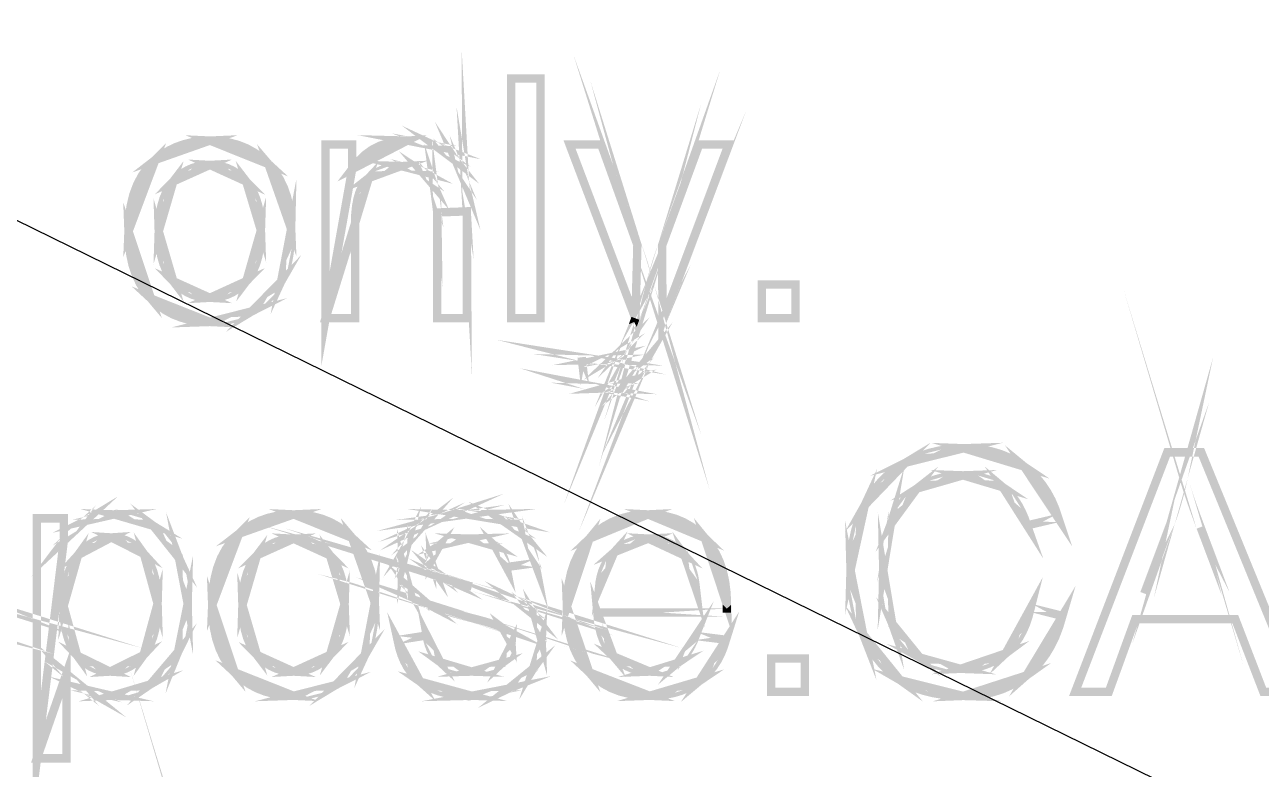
# Model space of a CAD drawing. Extents: x -600 to 1206, y -204 to 1404.
# Drawn here: x 444.8 to 592.5, y 1079 to 1168 of the extents above; entities that cross this region are included whole.
import ezdxf

# ---------------------------------------------------------------- set-up
doc = ezdxf.new("R2010")
doc.units = 0
doc.layers.get('0').update_dxf_attribs({"linetype": 'CONTINUOUS'})
doc.layers.add('PL', color=7, linetype='CONTINUOUS')

msp = doc.modelspace()

# ---------------------------------------------------------------- linework, layer by layer
at = {"color": 7, "const_width": 1}
for points in [[(497.3828125, 1149.140625), (497.43463010204096, 1148.8317123724494), (497.4784757653061, 1148.4630102040815), (497.51434948979585, 1148.0345184948978), (497.54225127551024, 1147.546237244898), (497.562181122449, 1146.9981664540817), (497.5741390306123, 1146.390306122449), (497.578125, 1145.72265625), (497.3828125, 1149.140625)], [(502.890625, 1132.96875), (502.890625, 1161.6015625), (506.40625, 1161.6015625), (506.40625, 1132.96875), (502.890625, 1132.96875)], [(517.96875, 1141.69921875), (518.205117984694, 1141.041533801021), (518.4343112244899, 1140.3742825255101), (518.6563297193877, 1139.6974649234692), (518.8711734693878, 1139.011080994898), (519.0788424744899, 1138.315130739796), (519.279336734694, 1137.6096141581634), (519.47265625, 1136.89453125), (517.96875, 1141.69921875)], [(519.47265625, 1136.89453125), (519.6504304846941, 1137.584103954082), (519.8377710459184, 1138.268893494898), (520.0346779336735, 1138.948899872449), (520.2411511479593, 1139.624123086735), (520.4571906887755, 1140.2945631377552), (520.6827965561224, 1140.9602200255104), (520.91796875, 1141.62109375), (519.47265625, 1136.89453125)], [(457.16796875, 1143.33984375), (457.2333386479592, 1144.9250637755104), (457.4294483418367, 1146.3883131377552), (457.7562978316326, 1147.7295918367345), (458.2138871173469, 1148.9488998724491), (458.8022161989796, 1150.0462372448978), (459.5212850765306, 1151.0216039540817), (460.37109375, 1151.875), (457.16796875, 1143.33984375)], [(460.37109375, 1151.875), (461.15951849489807, 1152.486447704082), (461.995774872449, 1153.0038265306123), (462.879862882653, 1153.4271364795916), (463.8117825255103, 1153.7563775510205), (464.79153380102036, 1153.9915497448978), (465.8191167091837, 1154.1326530612246), (466.89453125, 1154.1796875), (460.37109375, 1151.875)], [(466.89453125, 1154.1796875), (466.89453125, 1154.1796875)], [(466.89453125, 1154.1796875), (468.0847417091838, 1154.122488839286), (469.2111766581633, 1153.950892857143), (470.27383609693874, 1153.664899553571), (471.27272002551024, 1153.2645089285716), (472.2078284438776, 1152.7497209821427), (473.07916135204084, 1152.1205357142858), (473.88671875, 1151.376953125), (466.89453125, 1154.1796875)], [(480.72265625, 1132.96875), (480.72265625, 1153.7109375), (483.88671875, 1153.7109375), (483.88671875, 1150.76171875), (483.88671875, 1150.76171875), (480.72265625, 1132.96875)], [(483.88671875, 1150.76171875), (484.5810746173471, 1151.6685267857144), (485.3583386479593, 1152.435825892857), (486.2185108418367, 1153.0636160714284), (487.16159119897964, 1153.5518973214287), (488.18757971938777, 1153.900669642857), (489.2964764030612, 1154.1099330357144), (490.48828125, 1154.1796875), (483.88671875, 1150.76171875)], [(490.48828125, 1154.1796875), (491.01781728316337, 1154.1659359056125), (491.5349968112245, 1154.124681122449), (492.0398198341837, 1154.0559231505101), (492.5322863520409, 1153.9596619897961), (493.01239636479596, 1153.835897640306), (493.48014987244903, 1153.684630102041), (493.935546875, 1153.505859375), (490.48828125, 1154.1796875)], [(490.48828125, 1154.1796875), (490.48828125, 1154.1796875)], [(493.935546875, 1153.505859375), (494.36862244897975, 1153.304767219388), (494.76941167091843, 1153.0865353954082), (495.1379145408163, 1152.8511639030612), (495.4741310586735, 1152.598652742347), (495.7780612244898, 1152.3290019132653), (496.0497050382653, 1152.0422114158164), (496.2890625, 1151.73828125), (493.935546875, 1153.505859375)], [(493.935546875, 1153.505859375), (493.935546875, 1153.505859375)], [(496.2890625, 1151.73828125), (496.50271045918373, 1151.417410714286), (496.6972257653061, 1151.0797991071431), (496.87260841836724, 1150.7254464285716), (497.0288584183674, 1150.3543526785716), (497.16597576530614, 1149.966517857143), (497.2839604591837, 1149.5619419642858), (497.3828125, 1149.140625), (496.2890625, 1151.73828125)], [(517.734375, 1132.9296875), (509.86328125, 1153.7109375), (513.65234375, 1153.7109375), (517.96875, 1141.69921875), (517.96875, 1141.69921875), (517.734375, 1132.9296875)], [(520.91796875, 1141.62109375), (525.3515625, 1153.7109375), (528.8671875, 1153.7109375), (520.9765625, 1132.6171875), (520.9765625, 1132.6171875), (520.91796875, 1141.62109375)], [(493.65234375, 1148.798828125), (493.5222018494899, 1149.0941884566328), (493.36615114795916, 1149.3720105229593), (493.18419164540813, 1149.6322943239795), (492.9763233418367, 1149.875039859694), (492.7425462372449, 1150.1002471301022), (492.4828603316327, 1150.307916135204), (492.197265625, 1150.498046875), (493.65234375, 1148.798828125)], [(494.0625, 1145.5859375), (494.05412946428584, 1146.1776546556127), (494.0290178571429, 1146.7251275510203), (493.98716517857144, 1147.2283561862243), (493.92857142857144, 1147.6873405612246), (493.85323660714283, 1148.1020806760203), (493.7611607142857, 1148.4725765306123), (493.65234375, 1148.798828125), (494.0625, 1145.5859375)], [(516.34765625, 1129.453125), (516.4508928571429, 1129.6356823979595), (516.5708705357143, 1129.8820153061224), (516.7075892857142, 1130.1921237244896), (516.8610491071429, 1130.5660076530612), (517.03125, 1131.0036670918366), (517.2181919642858, 1131.5051020408164), (517.421875, 1132.0703125), (516.34765625, 1129.453125)], [(460.37109375, 1151.875), (460.37109375, 1151.875)], [(466.89453125, 1151.26953125), (466.159518494898, 1151.2292729591838), (465.4611766581633, 1151.1084980867347), (464.7995057397958, 1150.907206632653), (464.174505739796, 1150.6253985969388), (463.58617665816325, 1150.2630739795918), (463.03451849489795, 1149.8202327806125), (462.51953125, 1149.296875), (466.89453125, 1151.26953125)], [(471.240234375, 1149.287109375), (470.72345344387776, 1149.8130580357144), (470.1719945790816, 1150.258091517857), (469.5858577806122, 1150.6222098214284), (468.96504304846945, 1150.9054129464287), (468.309550382653, 1151.107700892857), (467.61937978316325, 1151.2290736607144), (466.89453125, 1151.26953125), (471.240234375, 1149.287109375)], [(466.89453125, 1151.26953125), (466.89453125, 1151.26953125)], [(472.98828125, 1143.45703125), (472.9526068239797, 1144.5182955994899), (472.8455835459184, 1145.5034279336737), (472.6672114158163, 1146.4124282525509), (472.4174904336735, 1147.2452965561226), (472.09642059948976, 1148.0020328443877), (471.70400191326536, 1148.682637117347), (471.240234375, 1149.287109375), (472.98828125, 1143.45703125)], [(473.88671875, 1151.376953125), (473.88671875, 1151.376953125)], [(473.88671875, 1151.376953125), (474.6069834183675, 1150.5325255102043), (475.2164381377551, 1149.6008051658164), (475.7150829081632, 1148.5817920918366), (476.1029177295919, 1147.4754862882653), (476.37994260204084, 1146.281887755102), (476.54615752551024, 1145.000996492347), (476.6015625, 1143.6328125), (473.88671875, 1151.376953125)], [(489.74609375, 1151.1328125), (489.11690848214295, 1151.1037149234696), (488.5128348214286, 1151.0164221938776), (487.9338727678571, 1150.8709343112241), (487.38002232142867, 1150.6672512755101), (486.85128348214283, 1150.4053730867347), (486.34765625, 1150.085299744898), (485.869140625, 1149.70703125), (489.74609375, 1151.1328125)], [(492.197265625, 1150.498046875), (491.8913424744899, 1150.6664540816328), (491.57067123724494, 1150.808952487245), (491.23525191326524, 1150.9255420918366), (490.8850845025511, 1151.0162228954082), (490.52016900510205, 1151.080994897959), (490.1405054209184, 1151.1198580994899), (489.74609375, 1151.1328125), (492.197265625, 1150.498046875)], [(489.74609375, 1151.1328125), (489.74609375, 1151.1328125)], [(492.197265625, 1150.498046875), (492.197265625, 1150.498046875)], [(496.2890625, 1151.73828125), (496.2890625, 1151.73828125)], [(462.51953125, 1149.296875), (462.05835459183675, 1148.6922034438778), (461.6681281887755, 1148.0054209183675), (461.34885204081627, 1147.2365274234694), (461.10052614795916, 1146.3855229591836), (460.9231505102041, 1145.4524075255101), (460.816725127551, 1144.4371811224491), (460.78125, 1143.33984375), (462.51953125, 1149.296875)], [(462.51953125, 1149.296875), (462.51953125, 1149.296875)], [(471.240234375, 1149.287109375), (471.240234375, 1149.287109375)], [(485.869140625, 1149.70703125), (485.43646364795933, 1149.2474489795923), (485.0703523596939, 1148.6834343112246), (484.77080676020404, 1148.0149872448978), (484.5378268494899, 1147.2421077806125), (484.371412627551, 1146.3647959183675), (484.2715640943878, 1145.3830516581634), (484.23828125, 1144.296875), (485.869140625, 1149.70703125)], [(485.869140625, 1149.70703125), (485.869140625, 1149.70703125)], [(497.3828125, 1149.140625), (497.3828125, 1149.140625)], [(493.65234375, 1148.798828125), (493.65234375, 1148.798828125)], [(459.853515625, 1135.29296875), (459.14102359693896, 1136.1411830357147), (458.53814572704084, 1137.08984375), (458.0448820153061, 1138.138950892857), (457.6612324617347, 1139.2885044642858), (457.3871970663265, 1140.5385044642858), (457.2227758290817, 1141.888950892857), (457.16796875, 1143.33984375), (459.853515625, 1135.29296875)], [(471.25, 1137.3828125), (471.7111766581634, 1137.994658801021), (472.10140306122446, 1138.6918048469386), (472.4206792091836, 1139.474250637755), (472.66900510204084, 1140.3419961734694), (472.8463807397959, 1141.2950414540817), (472.95280612244903, 1142.3333864795918), (472.98828125, 1143.45703125), (471.25, 1137.3828125)], [(497.578125, 1145.72265625), (497.578125, 1132.96875), (494.0625, 1132.96875), (494.0625, 1145.5859375), (494.0625, 1145.5859375), (497.578125, 1145.72265625)], [(457.16796875, 1143.33984375), (457.16796875, 1143.33984375)], [(460.78125, 1143.33984375), (460.8167251275511, 1142.242307079082), (460.9231505102041, 1141.2264827806123), (461.10052614795916, 1140.2923708545918), (461.3488520408164, 1139.4399713010205), (461.6681281887754, 1138.6692841198978), (462.05835459183675, 1137.9803093112246), (462.51953125, 1137.373046875), (460.78125, 1143.33984375)], [(472.98828125, 1143.45703125), (472.98828125, 1143.45703125)], [(476.6015625, 1143.6328125), (476.5770487882655, 1142.5237165178576), (476.50350765306126, 1141.484375), (476.3809390943877, 1140.5147879464284), (476.20934311224494, 1139.6149553571431), (475.98871970663265, 1138.784877232143), (475.719068877551, 1138.0245535714287), (475.400390625, 1137.333984375), (476.6015625, 1143.6328125)], [(476.6015625, 1143.6328125), (476.6015625, 1143.6328125)], [(484.23828125, 1144.296875), (484.23828125, 1132.96875), (480.72265625, 1132.96875), (484.23828125, 1144.296875)], [(520.9765625, 1132.6171875), (520.6253985969389, 1131.6840720663267), (520.2973533163265, 1130.837850765306), (519.9924266581633, 1130.0785235969386), (519.710618622449, 1129.4060905612246), (519.4519292091837, 1128.8205516581634), (519.2163584183675, 1128.3219068877552), (519.00390625, 1127.91015625), (520.9765625, 1132.6171875)], [(462.51953125, 1137.373046875), (462.51953125, 1137.373046875)], [(462.51953125, 1137.373046875), (463.03451849489807, 1136.847098214286), (463.5861766581633, 1136.402064732143), (464.1745057397959, 1136.0379464285713), (464.79950573979596, 1135.7547433035716), (465.46117665816325, 1135.552455357143), (466.15951849489795, 1135.4310825892858), (466.89453125, 1135.390625), (462.51953125, 1137.373046875)], [(466.89453125, 1135.390625), (467.62436224489807, 1135.4312818877554), (468.31831951530614, 1135.5532525510205), (468.9764030612244, 1135.756536989796), (469.59861288265313, 1136.0411352040817), (470.1849489795918, 1136.4070471938776), (470.73541135204084, 1136.8542729591838), (471.25, 1137.3828125), (466.89453125, 1135.390625)], [(475.400390625, 1137.333984375), (475.03487723214295, 1136.69921875), (474.6247209821429, 1136.1063058035716), (474.169921875, 1135.5552455357142), (473.6704799107144, 1135.0460379464287), (473.1263950892858, 1134.5786830357142), (472.53766741071433, 1134.1531808035716), (471.904296875, 1133.76953125), (475.400390625, 1137.333984375)], [(471.25, 1137.3828125), (471.25, 1137.3828125)], [(475.400390625, 1137.333984375), (475.400390625, 1137.333984375)], [(466.89453125, 1132.5), (465.68419164540825, 1132.556999362245), (464.5420121173469, 1132.7279974489795), (463.46799266581627, 1133.0129942602039), (462.4621332908164, 1133.4119897959185), (461.524433992347, 1133.9249840561224), (460.6548947704082, 1134.5519770408164), (459.853515625, 1135.29296875), (466.89453125, 1132.5)], [(519.47265625, 1136.89453125), (519.47265625, 1136.89453125)], [(532.8515625, 1132.96875), (532.8515625, 1136.97265625), (536.85546875, 1136.97265625), (536.85546875, 1132.96875), (532.8515625, 1132.96875)], [(585.25390625, 1107.96875), (584.8776307397961, 1108.9748086734696), (584.5300542091837, 1109.9282525510205), (584.2111766581633, 1110.829081632653), (583.9209980867347, 1111.6772959183675), (583.659518494898, 1112.4728954081634), (583.4267378826531, 1113.215880102041), (583.22265625, 1113.90625), (585.25390625, 1107.96875)], [(459.853515625, 1135.29296875), (459.853515625, 1135.29296875)], [(466.89453125, 1135.390625), (466.89453125, 1135.390625)], [(471.904296875, 1133.76953125), (471.2400350765307, 1133.432716836735), (470.55863360969386, 1133.1477200255101), (469.8600924744897, 1132.9145408163263), (469.1444116709184, 1132.7331792091838), (468.4115911989795, 1132.6036352040817), (467.6616310586735, 1132.5259088010205), (466.89453125, 1132.5), (471.904296875, 1133.76953125)], [(471.904296875, 1133.76953125), (471.904296875, 1133.76953125)], [(517.421875, 1132.0703125), (517.4521683673471, 1132.1595982142858), (517.4872448979593, 1132.2600446428573), (517.5271045918367, 1132.3716517857142), (517.5717474489796, 1132.494419642857), (517.6211734693877, 1132.6283482142858), (517.6753826530613, 1132.7734375), (517.734375, 1132.9296875), (517.421875, 1132.0703125)], [(466.89453125, 1132.5), (466.89453125, 1132.5)], [(515.1953125, 1128.359375), (515.3910235969389, 1128.4773596938776), (515.5763711734694, 1128.608099489796), (515.7513552295918, 1128.751594387755), (515.9159757653063, 1128.9078443877552), (516.0702327806123, 1129.076849489796), (516.2141262755102, 1129.2586096938776), (516.34765625, 1129.453125), (515.1953125, 1128.359375)], [(517.421875, 1132.0703125), (517.421875, 1132.0703125)], [(511.30859375, 1128.28125), (511.6318558673471, 1128.198341836735), (511.9431600765306, 1128.1281887755104), (512.242506377551, 1128.0707908163265), (512.5298947704082, 1128.0261479591838), (512.8053252551022, 1127.9942602040817), (513.0687978316328, 1127.9751275510205), (513.3203125, 1127.96875), (511.30859375, 1128.28125)], [(511.69921875, 1124.98046875), (511.30859375, 1128.28125), (511.30859375, 1128.28125), (511.69921875, 1124.98046875)], [(513.3203125, 1127.96875), (513.645567602041, 1127.9767219387757), (513.9516900510205, 1128.000637755102), (514.2386798469387, 1128.0404974489793), (514.5065369897959, 1128.0963010204082), (514.7552614795918, 1128.1680484693877), (514.9848533163265, 1128.2557397959185), (515.1953125, 1128.359375), (513.3203125, 1127.96875)], [(515.1953125, 1128.359375), (515.1953125, 1128.359375)], [(516.34765625, 1129.453125), (516.34765625, 1129.453125)], [(513.3203125, 1127.96875), (513.3203125, 1127.96875)], [(519.00390625, 1127.91015625), (518.7304687500001, 1127.4324378188778), (518.4458705357142, 1126.9925860969388), (518.1501116071428, 1126.5906010841834), (517.8431919642858, 1126.2264827806123), (517.5251116071429, 1125.9002311862246), (517.1958705357143, 1125.6118463010205), (516.85546875, 1125.361328125), (519.00390625, 1127.91015625)], [(519.00390625, 1127.91015625), (519.00390625, 1127.91015625)], [(513.96484375, 1124.55078125), (513.6698820153063, 1124.5595503826532), (513.3653539540817, 1124.5858577806123), (513.0512595663265, 1124.6297034438774), (512.7275988520408, 1124.6910873724491), (512.3943718112246, 1124.7700095663267), (512.0515784438776, 1124.8664700255104), (511.69921875, 1124.98046875), (513.96484375, 1124.55078125)], [(516.85546875, 1125.361328125), (516.4999202806124, 1125.1462850765308), (516.1252391581633, 1124.9643255739797), (515.731425382653, 1124.8154496173468), (515.3184789540817, 1124.6996572066328), (514.8863998724489, 1124.6169483418366), (514.4351881377552, 1124.5673230229593), (513.96484375, 1124.55078125), (516.85546875, 1125.361328125)], [(516.85546875, 1125.361328125), (516.85546875, 1125.361328125)], [(513.96484375, 1124.55078125), (513.96484375, 1124.55078125)], [(583.22265625, 1113.90625), (583.0572385204083, 1113.1202168367352), (582.8734853316327, 1112.3357780612246), (582.6713966836734, 1111.5529336734692), (582.4509725765306, 1110.7716836734694), (582.2122130102041, 1109.9920280612246), (581.9551179846939, 1109.2139668367347), (581.6796875, 1108.4375), (583.22265625, 1113.90625)], [(545.146484375, 1110.615234375), (545.6642617984695, 1111.5340003188778), (546.2410315688776, 1112.387396364796), (546.8767936862243, 1113.175422512755), (547.5715481505102, 1113.8980787627552), (548.3252949617347, 1114.555365114796), (549.138034119898, 1115.1472815688776), (550.009765625, 1115.673828125), (545.146484375, 1110.615234375)], [(550.009765625, 1115.673828125), (550.9239477040818, 1116.1324139030617), (551.8640385841837, 1116.5204480229593), (552.8300382653061, 1116.8379304846937), (553.821946747449, 1117.0848612882653), (554.8397640306123, 1117.2612404336735), (555.883490114796, 1117.3670679209185), (556.953125, 1117.40234375), (550.009765625, 1115.673828125)], [(556.953125, 1117.40234375), (556.953125, 1117.40234375)], [(556.953125, 1117.40234375), (558.1529017857144, 1117.3577008928576), (559.296875, 1117.2237723214287), (560.3850446428571, 1117.000558035714), (561.4174107142858, 1116.6880580357144), (562.3939732142858, 1116.2862723214284), (563.3147321428571, 1115.795200892857), (564.1796875, 1115.21484375), (556.953125, 1117.40234375)], [(570.2734375, 1088.28125), (581.26953125, 1116.9140625), (585.3515625, 1116.9140625), (597.0703125, 1088.28125), (592.75390625, 1088.28125), (589.4140625, 1096.953125), (577.44140625, 1096.953125), (574.296875, 1088.28125), (570.2734375, 1088.28125)], [(550.009765625, 1115.673828125), (550.009765625, 1115.673828125)], [(564.1796875, 1115.21484375), (564.1796875, 1115.21484375)], [(564.1796875, 1115.21484375), (564.9804687500002, 1114.5535714285718), (565.7087053571428, 1113.8197544642858), (566.3643973214286, 1113.0133928571427), (566.9475446428571, 1112.134486607143), (567.4581473214287, 1111.1830357142858), (567.8962053571429, 1110.1590401785716), (568.26171875, 1109.0625), (564.1796875, 1115.21484375)], [(543.4375, 1102.8125), (543.472377232143, 1104.0670838647961), (543.5770089285714, 1105.2750318877552), (543.7513950892857, 1106.4363440688774), (543.9955357142858, 1107.5510204081634), (544.3094308035714, 1108.6190609056123), (544.6930803571429, 1109.6404655612246), (545.146484375, 1110.615234375), (543.4375, 1102.8125)], [(556.875, 1114.16015625), (555.9540417729593, 1114.1278698979595), (555.0773278061224, 1114.0310108418369), (554.2448580994898, 1113.8695790816328), (553.4566326530613, 1113.643574617347), (552.7126514668367, 1113.3529974489797), (552.0129145408164, 1112.9978475765306), (551.357421875, 1112.578125), (556.875, 1114.16015625)], [(561.640625, 1112.734375), (561.0794005102043, 1113.112643494898), (560.4783163265306, 1113.4327168367347), (559.8373724489795, 1113.6945950255101), (559.156568877551, 1113.8982780612246), (558.4359056122448, 1114.0437659438776), (557.6753826530612, 1114.1310586734694), (556.875, 1114.16015625), (561.640625, 1112.734375)], [(556.875, 1114.16015625), (556.875, 1114.16015625)], [(564.53125, 1108.18359375), (564.2283163265307, 1109.041772959184), (563.8887117346939, 1109.8305963010205), (563.5124362244898, 1110.5500637755101), (563.0994897959184, 1111.2001753826532), (562.6498724489795, 1111.7809311224491), (562.1635841836735, 1112.292330994898), (561.640625, 1112.734375), (564.53125, 1108.18359375)], [(583.22265625, 1113.90625), (583.22265625, 1113.90625)], [(551.357421875, 1112.578125), (550.7509566326531, 1112.103993941327), (550.1983019770407, 1111.5856186224491), (549.6994579081633, 1111.0229990433672), (549.2544244260205, 1110.416135204082), (548.8632015306123, 1109.7650271045918), (548.5257892219388, 1109.0696747448978), (548.2421875, 1108.330078125), (551.357421875, 1112.578125)], [(551.357421875, 1112.578125), (551.357421875, 1112.578125)], [(561.640625, 1112.734375), (561.640625, 1112.734375)], [(449.43359375, 1106.328125), (449.7632334183674, 1106.7639907525513), (450.10483099489795, 1107.1675701530612), (450.45838647959175, 1107.5388632015304), (450.82389987244903, 1107.8778698979593), (451.2013711734694, 1108.184590242347), (451.5908003826531, 1108.459024234694), (451.9921875, 1108.701171875), (449.43359375, 1106.328125)], [(492.265625, 1108.046875), (492.5121572066327, 1108.2160794005106), (492.7830038265306, 1108.3777104591836), (493.07816485969386, 1108.5317681760203), (493.3976403061225, 1108.6782525510205), (493.74143016581627, 1108.8171635841836), (494.10953443877554, 1108.9485012755104), (494.501953125, 1109.072265625), (492.265625, 1108.046875)], [(490.537109375, 1106.083984375), (490.7278380102042, 1106.4134247448983), (490.9373007015306, 1106.7265226403063), (491.1654974489795, 1107.0232780612243), (491.412428252551, 1107.3036910076532), (491.67809311224494, 1107.5677614795918), (491.9624920280612, 1107.815489477041), (492.265625, 1108.046875), (490.537109375, 1106.083984375)], [(545.146484375, 1110.615234375), (545.146484375, 1110.615234375)], [(451.9921875, 1108.701171875), (452.4119100765307, 1108.9110331632653), (452.85634566326536, 1109.0886080994899), (453.32549426020404, 1109.2338966836735), (453.819355867347, 1109.3468989158164), (454.33793048469386, 1109.4276147959183), (454.88121811224494, 1109.4760443239797), (455.44921875, 1109.4921875), (451.9921875, 1108.701171875)], [(455.44921875, 1109.4921875), (455.44921875, 1109.4921875)], [(455.44921875, 1109.4921875), (456.1953922193879, 1109.464285714286), (456.91605548469386, 1109.380580357143), (457.61120854591826, 1109.2410714285713), (458.2808514030612, 1109.0457589285716), (458.9249840561224, 1108.794642857143), (459.54360650510205, 1108.4877232142858), (460.13671875, 1108.125), (455.44921875, 1109.4921875)], [(470.37109375, 1107.1875), (471.15951849489807, 1107.7989477040817), (471.99577487244903, 1108.3163265306123), (472.879862882653, 1108.7396364795918), (473.81178252551024, 1109.0688775510205), (474.79153380102036, 1109.304049744898), (475.8191167091837, 1109.4451530612246), (476.89453125, 1109.4921875), (470.37109375, 1107.1875)], [(476.89453125, 1109.4921875), (476.89453125, 1109.4921875)], [(476.89453125, 1109.4921875), (478.0847417091838, 1109.434988839286), (479.21117665816325, 1109.263392857143), (480.27383609693874, 1108.9773995535713), (481.27272002551024, 1108.5770089285713), (482.2078284438776, 1108.062220982143), (483.07916135204084, 1107.4330357142858), (483.88671875, 1106.689453125), (476.89453125, 1109.4921875)], [(489.90234375, 1103.515625), (489.9152981505103, 1103.9076450892862), (489.95416135204084, 1104.291294642857), (490.01893335459175, 1104.6665736607142), (490.10961415816337, 1105.0334821428573), (490.2262037627551, 1105.3920200892858), (490.36870216836735, 1105.7421875), (490.537109375, 1106.083984375), (489.90234375, 1103.515625)], [(494.501953125, 1109.072265625), (494.9107142857144, 1109.183673469388), (495.32784598214283, 1109.2779416454082), (495.75334821428567, 1109.3550701530612), (496.1872209821429, 1109.415058992347), (496.62946428571433, 1109.4579081632653), (497.080078125, 1109.4836176658164), (497.5390625, 1109.4921875), (494.501953125, 1109.072265625)], [(494.501953125, 1109.072265625), (494.501953125, 1109.072265625)], [(497.5390625, 1109.4921875), (498.2244499362246, 1109.4778380102046), (498.88552295918373, 1109.4347895408164), (499.52228156887753, 1109.3630420918366), (500.1347257653062, 1109.2625956632653), (500.7228555484694, 1109.1334502551022), (501.2866709183674, 1108.975605867347), (501.826171875, 1108.7890625), (497.5390625, 1109.4921875)], [(497.5390625, 1109.4921875), (497.5390625, 1109.4921875)], [(512.24609375, 1106.6015625), (513.048867984694, 1107.368463010204), (513.917012117347, 1108.0173788265306), (514.8505261479592, 1108.5483099489795), (515.8494100765306, 1108.961256377551), (516.9136639030612, 1109.256218112245), (518.0432876275511, 1109.4331951530612), (519.23828125, 1109.4921875), (512.24609375, 1106.6015625)], [(519.23828125, 1109.4921875), (519.23828125, 1109.4921875)], [(519.23828125, 1109.4921875), (520.3958067602042, 1109.434390943878), (521.4911511479592, 1109.2610012755101), (522.5243144132652, 1108.9720184948978), (523.4952965561224, 1108.567442602041), (524.4040975765306, 1108.0472735969388), (525.2507174744899, 1107.4115114795918), (526.03515625, 1106.66015625), (519.23828125, 1109.4921875)], [(548.2421875, 1108.330078125), (548.0038265306124, 1107.5649713010207), (547.8021364795918, 1106.7930883290817), (547.6371173469387, 1106.0144292091836), (547.508769132653, 1105.2289939413267), (547.4170918367347, 1104.4367825255101), (547.3620854591837, 1103.6377949617347), (547.34375, 1102.83203125), (548.2421875, 1108.330078125)], [(568.26171875, 1109.0625), (564.53125, 1108.18359375), (564.53125, 1108.18359375), (568.26171875, 1109.0625)], [(446.23046875, 1080.33203125), (446.23046875, 1109.0234375), (449.43359375, 1109.0234375), (449.43359375, 1106.328125), (449.43359375, 1106.328125), (446.23046875, 1080.33203125)], [(451.9921875, 1108.701171875), (451.9921875, 1108.701171875)], [(460.13671875, 1108.125), (460.13671875, 1108.125)], [(460.13671875, 1108.125), (460.69674744897975, 1107.7114556760207), (461.21611926020415, 1107.2520727040817), (461.6948341836734, 1106.7468510841836), (462.1328922193878, 1106.1957908163267), (462.53029336734687, 1105.5988919005104), (462.8870376275511, 1104.9561543367347), (463.203125, 1104.267578125), (460.13671875, 1108.125)], [(467.16796875, 1098.65234375), (467.2333386479593, 1100.2375637755106), (467.42944834183675, 1101.700813137755), (467.7562978316326, 1103.0420918367347), (468.213887117347, 1104.2613998724491), (468.80221619897964, 1105.358737244898), (469.52128507653066, 1106.3341039540817), (470.37109375, 1107.1875), (467.16796875, 1098.65234375)], [(492.265625, 1108.046875), (492.265625, 1108.046875)], [(501.826171875, 1108.7890625), (502.3337850765307, 1108.5780054209185), (502.80193718112247, 1108.346619897959), (503.2306281887755, 1108.0949059311222), (503.6198580994899, 1107.8228635204082), (503.9696269132653, 1107.5304926658164), (504.27993463010205, 1107.217793367347), (504.55078125, 1106.884765625), (501.826171875, 1108.7890625)], [(501.826171875, 1108.7890625), (501.826171875, 1108.7890625)], [(504.55078125, 1106.884765625), (504.790736607143, 1106.5250318877552), (505.0083705357143, 1106.132214604592), (505.20368303571416, 1105.7063137755101), (505.3766741071429, 1105.2473294005101), (505.52734375, 1104.7552614795918), (505.6556919642858, 1104.2301100127552), (505.76171875, 1103.671875), (504.55078125, 1106.884765625)], [(509.55078125, 1098.4765625), (509.6057876275512, 1099.9242665816328), (509.7708067602041, 1101.2763073979593), (510.04583864795916, 1102.5326849489795), (510.4308832908164, 1103.693399234694), (510.92594068877554, 1104.758450255102), (511.53101084183675, 1105.727838010204), (512.24609375, 1106.6015625), (509.55078125, 1098.4765625)], [(544.951171875, 1095.13671875), (544.5495854591837, 1096.16868622449), (544.2097815688776, 1097.2221779336737), (543.9317602040816, 1098.2971938775509), (543.7155213647959, 1099.3937340561224), (543.5610650510204, 1100.511798469388), (543.4683912627552, 1101.651387117347), (543.4375, 1102.8125), (544.951171875, 1095.13671875)], [(548.2421875, 1108.330078125), (548.2421875, 1108.330078125)], [(581.6796875, 1108.4375), (578.53515625, 1100.0390625), (581.6796875, 1108.4375)], [(588.2421875, 1100.0390625), (585.25390625, 1107.96875), (585.25390625, 1107.96875), (588.2421875, 1100.0390625)], [(455.1171875, 1106.73828125), (454.48600924744903, 1106.695432079082), (453.8759566326531, 1106.5668845663265), (453.28702965561223, 1106.3526387117345), (452.71922831632656, 1106.0526945153063), (452.1725526147959, 1105.667051977041), (451.6470025510205, 1105.1957110969388), (451.142578125, 1104.638671875), (455.1171875, 1106.73828125)], [(459.013671875, 1104.765625), (458.5347576530613, 1105.2889827806125), (458.0299346301021, 1105.7318239795918), (457.4992028061224, 1106.0941485969388), (456.9425621811225, 1106.3759566326532), (456.36001275510205, 1106.5772480867347), (455.75155452806126, 1106.6980229591838), (455.1171875, 1106.73828125), (459.013671875, 1104.765625)], [(455.1171875, 1106.73828125), (455.1171875, 1106.73828125)], [(460.64453125, 1098.828125), (460.6112484056124, 1099.9202806122453), (460.511399872449, 1100.9311224489797), (460.34498565051024, 1101.8606505102039), (460.1120057397959, 1102.7088647959183), (459.81246014030614, 1103.4757653061224), (459.4463488520408, 1104.1613520408164), (459.013671875, 1104.765625), (460.64453125, 1098.828125)], [(470.37109375, 1107.1875), (470.37109375, 1107.1875)], [(476.89453125, 1106.58203125), (476.15951849489807, 1106.5417729591838), (475.46117665816325, 1106.4209980867347), (474.7995057397959, 1106.219706632653), (474.17450573979596, 1105.9378985969388), (473.5861766581633, 1105.5755739795918), (473.03451849489795, 1105.1327327806125), (472.51953125, 1104.609375), (476.89453125, 1106.58203125)], [(481.240234375, 1104.599609375), (480.7234534438776, 1105.1255580357144), (480.1719945790817, 1105.570591517857), (479.58585778061223, 1105.9347098214284), (478.9650430484694, 1106.2179129464287), (478.309550382653, 1106.420200892857), (477.61937978316325, 1106.5415736607144), (476.89453125, 1106.58203125), (481.240234375, 1104.599609375)], [(476.89453125, 1106.58203125), (476.89453125, 1106.58203125)], [(482.98828125, 1098.76953125), (482.95260682397975, 1099.83079559949), (482.8455835459184, 1100.8159279336737), (482.66721141581627, 1101.7249282525509), (482.41749043367355, 1102.5577965561224), (482.09642059948976, 1103.314532844388), (481.7040019132653, 1103.995137117347), (481.240234375, 1104.599609375), (482.98828125, 1098.76953125)], [(483.88671875, 1106.689453125), (483.88671875, 1106.689453125)], [(483.88671875, 1106.689453125), (484.60698341836746, 1105.8450255102043), (485.2164381377552, 1104.9133051658164), (485.7150829081632, 1103.8942920918366), (486.10291772959187, 1102.7879862882653), (486.37994260204084, 1101.594387755102), (486.54615752551024, 1100.313496492347), (486.6015625, 1098.9453125), (483.88671875, 1106.689453125)], [(490.673828125, 1100.732421875), (490.46914859693885, 1101.0977359693882), (490.2959582270408, 1101.4738121811224), (490.15425701530603, 1101.8606505102039), (490.0440449617347, 1102.2582509566328), (489.9653220663265, 1102.6666135204082), (489.9180883290816, 1103.0857382015306), (489.90234375, 1103.515625), (490.673828125, 1100.732421875)], [(490.537109375, 1106.083984375), (490.537109375, 1106.083984375)], [(497.79296875, 1106.6015625), (497.12930484693885, 1106.5852200255106), (496.52224170918373, 1106.536192602041), (495.9717793367347, 1106.4544802295918), (495.4779177295919, 1106.3400829081634), (495.0406568877551, 1106.1930006377552), (494.6599968112246, 1106.0132334183675), (494.3359375, 1105.80078125), (497.79296875, 1106.6015625)], [(500.966796875, 1105.703125), (500.62699298469397, 1105.941485969388), (500.2493223852041, 1106.1431760204082), (499.83378507653055, 1106.3081951530612), (499.3803810586735, 1106.436543367347), (498.88911033163265, 1106.5282206632653), (498.3599728954082, 1106.5832270408164), (497.79296875, 1106.6015625), (500.966796875, 1105.703125)], [(497.79296875, 1106.6015625), (497.79296875, 1106.6015625)], [(502.32421875, 1103.203125), (502.2391183035715, 1103.6463647959185), (502.1177455357143, 1104.0609056122448), (501.9601004464285, 1104.4467474489795), (501.7661830357143, 1104.8038903061226), (501.53599330357144, 1105.1323341836735), (501.26953125000006, 1105.4320790816328), (500.966796875, 1105.703125), (502.32421875, 1103.203125)], [(504.55078125, 1106.884765625), (504.55078125, 1106.884765625)], [(512.24609375, 1106.6015625), (512.24609375, 1106.6015625)], [(519.27734375, 1106.6015625), (518.6011240433675, 1106.568478954082), (517.956393494898, 1106.4692283163265), (517.3431521045917, 1106.3038105867345), (516.761399872449, 1106.0722257653063), (516.2111367984694, 1105.774473852041), (515.692362882653, 1105.4105548469388), (515.205078125, 1104.98046875), (519.27734375, 1106.6015625)], [(523.6328125, 1104.5703125), (523.1325733418369, 1105.1092155612248), (522.5916772959184, 1105.5652104591836), (522.0101243622448, 1105.9382971938776), (521.3879145408164, 1106.2284757653063), (520.7250478316327, 1106.4357461734694), (520.021524234694, 1106.5601084183675), (519.27734375, 1106.6015625), (523.6328125, 1104.5703125)], [(519.27734375, 1106.6015625), (519.27734375, 1106.6015625)], [(524.9609375, 1100.64453125), (524.8764349489797, 1101.365593112245), (524.756855867347, 1102.033242984694), (524.602200255102, 1102.647480867347), (524.4124681122449, 1103.208306760204), (524.1876594387754, 1103.7157206632653), (523.9277742346939, 1104.1697225765306), (523.6328125, 1104.5703125), (524.9609375, 1100.64453125)], [(526.03515625, 1106.66015625), (526.03515625, 1106.66015625)], [(526.03515625, 1106.66015625), (526.7346938775511, 1105.8039700255106), (527.3266103316328, 1104.8537149234694), (527.8109056122448, 1103.8093909438776), (528.1875797193877, 1102.670998086735), (528.4566326530612, 1101.438536352041), (528.6180644132653, 1100.1120057397961), (528.671875, 1098.69140625), (526.03515625, 1106.66015625)], [(451.142578125, 1104.638671875), (450.68399234693885, 1103.9999202806125), (450.2959582270409, 1103.2834422831634), (449.9784757653061, 1102.489237882653), (449.7315449617347, 1101.6173070790817), (449.5551658163265, 1100.667649872449), (449.4493383290817, 1099.6402662627552), (449.4140625, 1098.53515625), (451.142578125, 1104.638671875)], [(451.142578125, 1104.638671875), (451.142578125, 1104.638671875)], [(459.013671875, 1104.765625), (459.013671875, 1104.765625)], [(472.51953125, 1104.609375), (472.05835459183686, 1104.0047034438778), (471.6681281887755, 1103.3179209183672), (471.34885204081627, 1102.5490274234692), (471.1005261479593, 1101.6980229591838), (470.9231505102041, 1100.7649075255104), (470.8167251275511, 1099.7496811224491), (470.78125, 1098.65234375), (472.51953125, 1104.609375)], [(472.51953125, 1104.609375), (472.51953125, 1104.609375)], [(493.30078125, 1103.92578125), (493.3095503826532, 1103.7332589285716), (493.33585778061223, 1103.5463169642856), (493.37970344387753, 1103.3649553571427), (493.44108737244903, 1103.189174107143), (493.5200095663265, 1103.0189732142856), (493.61647002551024, 1102.8543526785713), (493.73046875, 1102.6953125), (493.30078125, 1103.92578125)], [(494.3359375, 1105.80078125), (494.06130420918385, 1105.5664062500002), (493.8289221938776, 1105.3208705357142), (493.63879145408157, 1105.0641741071427), (493.4909119897959, 1104.7963169642858), (493.38528380102036, 1104.517299107143), (493.3219068877552, 1104.2271205357142), (493.30078125, 1103.92578125), (494.3359375, 1105.80078125)], [(494.3359375, 1105.80078125), (494.3359375, 1105.80078125)], [(500.966796875, 1105.703125), (500.966796875, 1105.703125)], [(515.205078125, 1104.98046875), (514.7636320153063, 1104.4949776785716), (514.3823740433673, 1103.96484375), (514.0613042091836, 1103.3900669642856), (513.8004225127552, 1102.7706473214287), (513.5997289540817, 1102.1065848214284), (513.4592235331634, 1101.3978794642858), (513.37890625, 1100.64453125), (515.205078125, 1104.98046875)], [(515.205078125, 1104.98046875), (515.205078125, 1104.98046875)], [(463.203125, 1104.267578125), (463.4777582908165, 1103.546316964286), (463.71014030612247, 1102.8055245535716), (463.9002710459184, 1102.045200892857), (464.04815051020415, 1101.2653459821431), (464.15377869897964, 1100.4659598214287), (464.21715561224494, 1099.6470424107142), (464.23828125, 1098.80859375), (463.203125, 1104.267578125)], [(463.203125, 1104.267578125), (463.203125, 1104.267578125)], [(481.240234375, 1104.599609375), (481.240234375, 1104.599609375)], [(489.90234375, 1103.515625), (489.90234375, 1103.515625)], [(493.73046875, 1102.6953125), (493.86320153061234, 1102.5374681122453), (494.0158641581633, 1102.3875956632653), (494.188456632653, 1102.2456951530612), (494.3809789540817, 1102.1117665816328), (494.593431122449, 1101.9858099489797), (494.8258131377551, 1101.8678252551022), (495.078125, 1101.7578125), (493.73046875, 1102.6953125)], [(493.30078125, 1103.92578125), (493.30078125, 1103.92578125)], [(505.76171875, 1103.671875), (502.32421875, 1103.203125), (502.32421875, 1103.203125), (505.76171875, 1103.671875)], [(523.6328125, 1104.5703125), (523.6328125, 1104.5703125)], [(433.69140625, 1100.859375), (434.7112165178573, 1100.5821508290817), (435.6389508928571, 1100.319674744898), (436.474609375, 1100.071946747449), (437.2181919642858, 1099.8389668367347), (437.8696986607143, 1099.6207350127552), (438.4291294642857, 1099.4172512755104), (438.896484375, 1099.228515625), (433.69140625, 1100.859375)], [(458.974609375, 1092.685546875), (459.4176498724491, 1093.2963966836737), (459.79253029336735, 1093.9961336096937), (460.09925063775506, 1094.7847576530612), (460.3378109056123, 1095.6622688137757), (460.5082110969388, 1096.6286670918369), (460.6104512117347, 1097.6839524872448), (460.64453125, 1098.828125), (458.974609375, 1092.685546875)], [(481.25, 1092.6953125), (481.7111766581634, 1093.3071588010207), (482.1014030612245, 1094.0043048469388), (482.4206792091836, 1094.786750637755), (482.66900510204084, 1095.6544961734694), (482.8463807397959, 1096.6075414540815), (482.95280612244903, 1097.6458864795918), (482.98828125, 1098.76953125), (481.25, 1092.6953125)], [(492.939453125, 1098.759765625), (492.5273038903062, 1098.9746093750002), (492.1446508290817, 1099.2117745535716), (491.7914939413265, 1099.4712611607142), (491.4678332270409, 1099.7530691964287), (491.1736686862245, 1100.0571986607142), (490.9090003188776, 1100.3836495535716), (490.673828125, 1100.732421875), (492.939453125, 1098.759765625)], [(498.18359375, 1100.859375), (499.2034040178572, 1100.5821508290817), (500.13113839285717, 1100.319674744898), (500.9667968749999, 1100.071946747449), (501.7103794642857, 1099.8389668367347), (502.3618861607143, 1099.6207350127552), (502.9213169642857, 1099.4172512755104), (503.388671875, 1099.228515625), (498.18359375, 1100.859375)], [(493.73046875, 1102.6953125), (493.73046875, 1102.6953125)], [(495.078125, 1101.7578125), (495.078125, 1101.7578125)], [(495.078125, 1101.7578125), (495.2706473214287, 1101.6916454081636), (495.546875, 1101.6047512755104), (495.9068080357142, 1101.4971301020407), (496.35044642857144, 1101.3687818877552), (496.87779017857144, 1101.219706632653), (497.48883928571433, 1101.0499043367347), (498.18359375, 1100.859375), (495.078125, 1101.7578125)], [(543.4375, 1102.8125), (543.4375, 1102.8125)], [(547.34375, 1102.83203125), (547.34375, 1102.83203125)], [(547.34375, 1102.83203125), (547.3654735331634, 1101.8074378188778), (547.4306441326531, 1100.8207110969388), (547.5392617984693, 1099.8718510841836), (547.6913265306123, 1098.9608577806123), (547.8868383290817, 1098.0877311862246), (548.1257971938776, 1097.2524713010205), (548.408203125, 1096.455078125), (547.34375, 1102.83203125)], [(437.40234375, 1095.87890625), (437.1520248724491, 1096.018016581633), (436.81401466836735, 1096.1674904336735), (436.38831313775506, 1096.3273278061224), (435.8749202806123, 1096.4975286989797), (435.2738360969388, 1096.6780931122448), (434.5850605867347, 1096.8690210459185), (433.80859375, 1097.0703125), (437.40234375, 1095.87890625)], [(469.853515625, 1090.60546875), (469.1410235969388, 1091.4536830357147), (468.53814572704084, 1092.40234375), (468.04488201530603, 1093.451450892857), (467.6612324617347, 1094.6010044642858), (467.38719706632656, 1095.8510044642858), (467.2227758290816, 1097.201450892857), (467.16796875, 1098.65234375), (469.853515625, 1090.60546875)], [(501.89453125, 1095.87890625), (501.6442123724491, 1096.018016581633), (501.30620216836735, 1096.1674904336735), (500.88050063775506, 1096.3273278061224), (500.3671077806123, 1096.4975286989797), (499.7660235969388, 1096.6780931122448), (499.0772480867347, 1096.8690210459185), (498.30078125, 1097.0703125), (501.89453125, 1095.87890625)], [(498.30078125, 1097.0703125), (497.24430006377565, 1097.3439492984696), (496.2846779336735, 1097.6068239795918), (495.4219148596938, 1097.8589365433672), (494.65601084183675, 1098.100286989796), (493.98696588010205, 1098.3308753188776), (493.4147799744898, 1098.5507015306123), (492.939453125, 1098.759765625), (498.30078125, 1097.0703125)], [(490.673828125, 1100.732421875), (490.673828125, 1100.732421875)], [(498.18359375, 1100.859375), (498.18359375, 1100.859375)], [(512.216796875, 1090.615234375), (511.50948660714295, 1091.462053571429), (510.9109933035714, 1092.4009486607142), (510.42131696428567, 1093.431919642857), (510.0404575892857, 1094.5549665178573), (509.76841517857144, 1095.7700892857142), (509.6051897321429, 1097.0772879464287), (509.55078125, 1098.4765625), (512.216796875, 1090.615234375)], [(524.9609375, 1100.64453125), (524.9609375, 1100.64453125)], [(561.97265625, 1092.87109375), (562.5741390306124, 1093.4319196428573), (563.1174266581631, 1094.0652901785713), (563.602519132653, 1094.7712053571427), (564.0294164540817, 1095.5496651785716), (564.3981186224489, 1096.400669642857), (564.7086256377552, 1097.32421875), (564.9609375, 1098.3203125), (561.97265625, 1092.87109375)], [(460.64453125, 1098.828125), (460.64453125, 1098.828125)], [(464.23828125, 1098.80859375), (464.21496332908174, 1097.9119499362248), (464.14500956632656, 1097.0412149234694), (464.0284199617346, 1096.1963887117345), (463.8651945153062, 1095.3774713010205), (463.65533322704084, 1094.5844626913265), (463.3988360969388, 1093.817362882653), (463.095703125, 1093.076171875), (464.23828125, 1098.80859375)], [(464.23828125, 1098.80859375), (464.23828125, 1098.80859375)], [(482.98828125, 1098.76953125), (482.98828125, 1098.76953125)], [(486.6015625, 1098.9453125), (486.5770487882654, 1097.8362165178573), (486.5035076530612, 1096.796875), (486.38093909438766, 1095.8272879464284), (486.2093431122449, 1094.9274553571431), (485.98871970663265, 1094.097377232143), (485.719068877551, 1093.3370535714287), (485.400390625, 1092.646484375), (486.6015625, 1098.9453125)], [(486.6015625, 1098.9453125), (486.6015625, 1098.9453125)], [(492.939453125, 1098.759765625), (492.939453125, 1098.759765625)], [(503.388671875, 1099.228515625), (503.79703443877565, 1099.0353954081636), (504.1794882015306, 1098.818757971939), (504.5360331632653, 1098.5786033163265), (504.86666932397964, 1098.3149314413267), (505.1713966836735, 1098.0277423469388), (505.450215242347, 1097.7170360331634), (505.703125, 1097.3828125), (503.388671875, 1099.228515625)], [(503.388671875, 1099.228515625), (503.388671875, 1099.228515625)], [(449.4140625, 1098.53515625), (449.44714604591854, 1097.4338329081636), (449.5463966836735, 1096.4178093112243), (449.71181441326524, 1095.4870854591836), (449.94339923469397, 1094.641661352041), (450.24115114795916, 1093.881536989796), (450.60507015306126, 1093.2067123724491), (451.03515625, 1092.6171875), (449.4140625, 1098.53515625)], [(467.16796875, 1098.65234375), (467.16796875, 1098.65234375)], [(470.78125, 1098.65234375), (470.81672512755114, 1097.554807079082), (470.9231505102041, 1096.5389827806123), (471.10052614795916, 1095.6048708545918), (471.3488520408164, 1094.7524713010205), (471.66812818877554, 1093.981784119898), (472.05835459183675, 1093.2928093112246), (472.51953125, 1092.685546875), (470.78125, 1098.65234375)], [(492.021484375, 1089.4921875), (491.447305484694, 1090.005181760204), (490.93570631377554, 1090.584343112245), (490.4866868622448, 1091.2296715561224), (490.1002471301021, 1091.9411670918369), (489.776387117347, 1092.7188297193877), (489.5151068239796, 1093.5626594387754), (489.31640625, 1094.47265625), (492.021484375, 1089.4921875)], [(505.703125, 1097.3828125), (505.92594068877565, 1097.0248724489797), (506.1144770408164, 1096.6430165816328), (506.2687340561224, 1096.237244897959), (506.3887117346939, 1095.8075573979595), (506.4744100765306, 1095.3539540816328), (506.5258290816327, 1094.8764349489797), (506.54296875, 1094.375), (505.703125, 1097.3828125)], [(505.703125, 1097.3828125), (505.703125, 1097.3828125)], [(509.55078125, 1098.4765625), (509.55078125, 1098.4765625)], [(528.65234375, 1097.75390625), (513.18359375, 1097.75390625), (513.18359375, 1097.75390625), (528.65234375, 1097.75390625)], [(513.18359375, 1097.75390625), (513.2708864795919, 1096.81002869898), (513.4211575255101, 1095.9315210459183), (513.6344068877551, 1095.1183832908164), (513.9106345663266, 1094.3706154336737), (514.2498405612246, 1093.6882174744899), (514.652024872449, 1093.0711894132653), (515.1171875, 1092.51953125), (513.18359375, 1097.75390625)], [(522.75390625, 1091.71875), (523.1329719387755, 1092.0336415816328), (523.488919005102, 1092.3979591836735), (523.8217474489795, 1092.8117028061224), (524.1314572704082, 1093.2748724489797), (524.4180484693877, 1093.7874681122448), (524.6815210459184, 1094.3494897959185), (524.921875, 1094.9609375), (522.75390625, 1091.71875)], [(528.671875, 1098.69140625), (528.6714764030613, 1098.595742984694), (528.6702806122449, 1098.487324617347), (528.668287627551, 1098.366151147959), (528.6654974489796, 1098.2322225765308), (528.6619100765306, 1098.0855389030612), (528.6575255102041, 1097.926100127551), (528.65234375, 1097.75390625), (528.671875, 1098.69140625)], [(528.671875, 1098.69140625), (528.671875, 1098.69140625)], [(549.365234375, 1089.677734375), (548.5648517219388, 1090.25071747449), (547.8210698341837, 1090.892657844388), (547.1338887117347, 1091.6035554846937), (546.5033083545919, 1092.3834103954082), (545.9293287627552, 1093.2322225765306), (545.4119499362246, 1094.1499920280612), (544.951171875, 1095.13671875), (549.365234375, 1089.677734375)], [(568.75, 1097.36328125), (568.3707350127553, 1096.0748166454082), (567.913743622449, 1094.8768335459183), (567.3790258290815, 1093.7693319515304), (566.7665816326531, 1092.7523118622448), (566.0764110331634, 1091.8257732780612), (565.3085140306123, 1090.9897161989797), (564.462890625, 1090.244140625), (568.75, 1097.36328125)], [(564.9609375, 1098.3203125), (568.75, 1097.36328125), (568.75, 1097.36328125), (564.9609375, 1098.3203125)], [(498.30078125, 1097.0703125), (498.30078125, 1097.0703125)], [(502.9296875, 1094.00390625), (502.908561862245, 1094.3339445153065), (502.8451849489796, 1094.643255739796), (502.73955676020404, 1094.9318399234692), (502.5916772959184, 1095.1996970663265), (502.4015465561224, 1095.4468271683672), (502.1691645408164, 1095.6732302295918), (501.89453125, 1095.87890625), (502.9296875, 1094.00390625)], [(501.7578125, 1091.689453125), (502.06871811224505, 1091.9782366071431), (502.33179209183675, 1092.2809709821427), (502.5470344387755, 1092.5976562499998), (502.71444515306126, 1092.9282924107142), (502.8340242346939, 1093.2728794642858), (502.9057716836735, 1093.6314174107142), (502.9296875, 1094.00390625), (501.7578125, 1091.689453125)], [(501.89453125, 1095.87890625), (501.89453125, 1095.87890625)], [(548.408203125, 1096.455078125), (548.408203125, 1096.455078125)], [(548.408203125, 1096.455078125), (548.7364477040817, 1095.7047193877556), (549.1129225127551, 1095.0105628188776), (549.5376275510204, 1094.3726084183672), (550.0105628188776, 1093.7908561862246), (550.5317283163265, 1093.2653061224491), (551.1011240433673, 1092.795958227041), (551.71875, 1092.3828125), (548.408203125, 1096.455078125)], [(489.31640625, 1094.47265625), (492.79296875, 1095.01953125), (492.79296875, 1095.01953125), (489.31640625, 1094.47265625)], [(492.79296875, 1095.01953125), (492.8979990433675, 1094.4423628826532), (493.0456792091837, 1093.9050542091836), (493.2360092474489, 1093.4076052295916), (493.46898915816337, 1092.9500159438776), (493.7446189413265, 1092.532286352041), (494.0628985969388, 1092.1544164540817), (494.423828125, 1091.81640625), (492.79296875, 1095.01953125)], [(506.54296875, 1094.375), (506.52204241071445, 1093.8769531250002), (506.4592633928571, 1093.3872767857142), (506.35463169642856, 1092.9059709821427), (506.20814732142867, 1092.4330357142858), (506.01981026785717, 1091.968470982143), (505.78962053571433, 1091.5122767857142), (505.517578125, 1091.064453125), (506.54296875, 1094.375)], [(506.54296875, 1094.375), (506.54296875, 1094.375)], [(528.5546875, 1094.51171875), (528.2792570153063, 1093.631218112245), (527.9440369897959, 1092.808912627551), (527.5490274234694, 1092.0448022959183), (527.0942283163266, 1091.338887117347), (526.5796396683673, 1090.6911670918369), (526.0052614795918, 1090.101642219388), (525.37109375, 1089.5703125), (528.5546875, 1094.51171875)], [(524.921875, 1094.9609375), (528.5546875, 1094.51171875), (528.5546875, 1094.51171875), (524.921875, 1094.9609375)], [(544.951171875, 1095.13671875), (544.951171875, 1095.13671875)], [(452.041015625, 1088.5546875), (451.65218431122463, 1088.7747130102043), (451.2836814413266, 1089.0106823979593), (450.9355070153061, 1089.2625956632653), (450.60766103316325, 1089.5304528061226), (450.30014349489795, 1089.8142538265306), (450.01295440051024, 1090.1139987244899), (449.74609375, 1090.4296875), (452.041015625, 1088.5546875)], [(454.9609375, 1090.703125), (455.61682876275523, 1090.743582589286), (456.2452168367347, 1090.864955357143), (456.84610172193874, 1091.0672433035713), (457.41948341836746, 1091.3504464285716), (457.9653619260204, 1091.714564732143), (458.48373724489795, 1092.1595982142858), (458.974609375, 1092.685546875), (454.9609375, 1090.703125)], [(463.095703125, 1093.076171875), (462.7481265943878, 1092.3722496811226), (462.35829878826524, 1091.7169563137754), (461.9262197066326, 1091.110291772959), (461.4518893494899, 1090.5522560586735), (460.93530771683675, 1090.0428491709183), (460.3764748086735, 1089.582071109694), (459.775390625, 1089.169921875), (463.095703125, 1093.076171875)], [(463.095703125, 1093.076171875), (463.095703125, 1093.076171875)], [(476.89453125, 1090.703125), (477.62436224489807, 1090.7437818877552), (478.31831951530614, 1090.8657525510203), (478.97640306122435, 1091.069036989796), (479.5986128826531, 1091.3536352040817), (480.18494897959187, 1091.7195471938776), (480.73541135204084, 1092.1667729591838), (481.25, 1092.6953125), (476.89453125, 1090.703125)], [(502.9296875, 1094.00390625), (502.9296875, 1094.00390625)], [(556.58203125, 1091.03515625), (557.471699617347, 1091.072624362245), (558.3215082908163, 1091.1850286989795), (559.1314572704081, 1091.3723692602039), (559.9015465561225, 1091.6346460459185), (560.6317761479592, 1091.9718590561226), (561.3221460459184, 1092.3840082908164), (561.97265625, 1092.87109375), (556.58203125, 1091.03515625)], [(561.97265625, 1092.87109375), (561.97265625, 1092.87109375)], [(451.03515625, 1092.6171875), (451.03515625, 1092.6171875)], [(451.03515625, 1092.6171875), (451.51227678571445, 1092.1093750000002), (452.0172991071429, 1091.6796875), (452.5502232142857, 1091.3281249999998), (453.1110491071429, 1091.0546875), (453.6997767857143, 1090.859375), (454.31640625000006, 1090.7421875), (454.9609375, 1090.703125), (451.03515625, 1092.6171875)], [(458.974609375, 1092.685546875), (458.974609375, 1092.685546875)], [(476.89453125, 1087.8125), (475.6841916454083, 1087.8694993622453), (474.5420121173469, 1088.0404974489797), (473.46799266581627, 1088.3254942602039), (472.4621332908163, 1088.7244897959185), (471.52443399234687, 1089.2374840561224), (470.6548947704082, 1089.8644770408164), (469.853515625, 1090.60546875), (476.89453125, 1087.8125)], [(472.51953125, 1092.685546875), (472.51953125, 1092.685546875)], [(472.51953125, 1092.685546875), (473.034518494898, 1092.159598214286), (473.58617665816325, 1091.714564732143), (474.1745057397959, 1091.3504464285713), (474.79950573979596, 1091.0672433035716), (475.46117665816325, 1090.864955357143), (476.15951849489795, 1090.7435825892858), (476.89453125, 1090.703125), (472.51953125, 1092.685546875)], [(485.400390625, 1092.646484375), (485.034877232143, 1092.0117187500002), (484.62472098214283, 1091.4188058035713), (484.16992187499994, 1090.867745535714), (483.67047991071433, 1090.3585379464287), (483.12639508928567, 1089.8911830357142), (482.53766741071433, 1089.4656808035716), (481.904296875, 1089.08203125), (485.400390625, 1092.646484375)], [(481.25, 1092.6953125), (481.25, 1092.6953125)], [(485.400390625, 1092.646484375), (485.400390625, 1092.646484375)], [(494.423828125, 1091.81640625), (494.423828125, 1091.81640625)], [(494.423828125, 1091.81640625), (494.8278061224491, 1091.5210459183677), (495.2752311862245, 1091.2711256377552), (495.76610331632645, 1091.0666454081631), (496.3004225127551, 1090.907605229592), (496.8781887755102, 1090.794005102041), (497.49940210459187, 1090.7258450255101), (498.1640625, 1090.703125), (494.423828125, 1091.81640625)], [(498.1640625, 1090.703125), (498.83051658163276, 1090.7232541454084), (499.44595025510205, 1090.7836415816328), (500.0103635204081, 1090.8842873086733), (500.5237563775511, 1091.0251913265306), (500.9861288265306, 1091.206353635204), (501.397480867347, 1091.427774234694), (501.7578125, 1091.689453125), (498.1640625, 1090.703125)], [(501.7578125, 1091.689453125), (501.7578125, 1091.689453125)], [(519.43359375, 1087.8125), (518.1718351403063, 1087.8696986607144), (516.987005739796, 1088.041294642857), (515.8791055484694, 1088.3272879464284), (514.8481345663266, 1088.7276785714287), (513.8940927933673, 1089.242466517857), (513.0169802295919, 1089.8716517857144), (512.216796875, 1090.615234375), (519.43359375, 1087.8125)], [(515.1171875, 1092.51953125), (515.1171875, 1092.51953125)], [(515.1171875, 1092.51953125), (515.6313775510205, 1092.0376275510207), (516.180644132653, 1091.629862882653), (516.7649872448978, 1091.2962372448978), (517.3844068877551, 1091.0367506377552), (518.0389030612245, 1090.8514030612246), (518.7284757653061, 1090.740194515306), (519.453125, 1090.703125), (515.1171875, 1092.51953125)], [(519.453125, 1090.703125), (519.9940210459185, 1090.7238520408166), (520.5117984693878, 1090.7860331632653), (521.0064572704081, 1090.8896683673468), (521.4779974489796, 1091.0347576530612), (521.926419005102, 1091.2213010204082), (522.3517219387755, 1091.449298469388), (522.75390625, 1091.71875), (519.453125, 1090.703125)], [(522.75390625, 1091.71875), (522.75390625, 1091.71875)], [(533.96484375, 1088.28125), (533.96484375, 1092.28515625), (537.96875, 1092.28515625), (537.96875, 1088.28125), (533.96484375, 1088.28125)], [(551.71875, 1092.3828125), (551.71875, 1092.3828125)], [(551.71875, 1092.3828125), (552.3680644132654, 1092.0252710459188), (553.0325255102041, 1091.7227359693877), (553.7121332908163, 1091.475207270408), (554.4068877551022, 1091.2826849489797), (555.1167889030612, 1091.145169005102), (555.8418367346939, 1091.0626594387757), (556.58203125, 1091.03515625), (551.71875, 1092.3828125)], [(449.74609375, 1090.4296875), (449.74609375, 1080.33203125), (446.23046875, 1080.33203125), (449.74609375, 1090.4296875)], [(454.9609375, 1090.703125), (454.9609375, 1090.703125)], [(466.328125, 1063.28125), (465.9518494897961, 1064.2873086734696), (465.6042729591837, 1065.2407525510205), (465.28539540816325, 1066.1415816326528), (464.9952168367347, 1066.9897959183675), (464.73373724489795, 1067.7853954081634), (464.50095663265313, 1068.528380102041), (464.296875, 1069.21875), (466.328125, 1063.28125)], [(469.853515625, 1090.60546875), (469.853515625, 1090.60546875)], [(476.89453125, 1090.703125), (476.89453125, 1090.703125)], [(498.18359375, 1087.8125), (497.0677216198981, 1087.8467793367352), (496.0303730867347, 1087.9496173469388), (495.0715481505102, 1088.121014030612), (494.1912468112245, 1088.3609693877552), (493.3894690688776, 1088.6694834183672), (492.6662149234694, 1089.0465561224491), (492.021484375, 1089.4921875), (498.18359375, 1087.8125)], [(498.1640625, 1090.703125), (498.1640625, 1090.703125)], [(505.517578125, 1091.064453125), (505.20607461734704, 1090.6351642219392), (504.85750159438777, 1090.2345742984694), (504.4718590561224, 1089.8626833545918), (504.0491470025511, 1089.5194913903063), (503.5893654336735, 1089.2049984056123), (503.09251434948976, 1088.9192044005104), (502.55859375, 1088.662109375), (505.517578125, 1091.064453125)], [(505.517578125, 1091.064453125), (505.517578125, 1091.064453125)], [(512.216796875, 1090.615234375), (512.216796875, 1090.615234375)], [(519.453125, 1090.703125), (519.453125, 1090.703125)], [(556.89453125, 1087.79296875), (555.6072624362247, 1087.831433354592), (554.3905452806123, 1087.9468271683672), (553.2443797831631, 1088.1391501913265), (552.1687659438776, 1088.4084024234694), (551.1637037627551, 1088.754583864796), (550.2291932397959, 1089.1776945153063), (549.365234375, 1089.677734375), (556.89453125, 1087.79296875)], [(564.462890625, 1090.244140625), (563.5503029336735, 1089.593829719388), (562.5815130739795, 1089.0435666454084), (561.5565210459183, 1088.5933514030612), (560.4753268494899, 1088.243183992347), (559.337930484694, 1087.9930644132653), (558.1443319515306, 1087.8429926658164), (556.89453125, 1087.79296875), (564.462890625, 1090.244140625)], [(556.58203125, 1091.03515625), (556.58203125, 1091.03515625)], [(564.462890625, 1090.244140625), (564.462890625, 1090.244140625)], [(455.1953125, 1087.8125), (454.70045440051035, 1087.8276466836737), (454.2203443877551, 1087.8730867346937), (453.7549824617347, 1087.9488201530612), (453.30436862244903, 1088.0548469387754), (452.86850286989795, 1088.1911670918366), (452.4473852040817, 1088.3577806122448), (452.041015625, 1088.5546875), (455.1953125, 1087.8125)], [(459.775390625, 1089.169921875), (459.1485969387756, 1088.8097895408164), (458.5126355229592, 1088.5050621811224), (457.86750637755097, 1088.2557397959183), (457.2132095025511, 1088.061822385204), (456.5497448979592, 1087.9233099489795), (455.87711256377554, 1087.840202487245), (455.1953125, 1087.8125), (459.775390625, 1089.169921875)], [(452.041015625, 1088.5546875), (452.041015625, 1088.5546875)], [(459.775390625, 1089.169921875), (459.775390625, 1089.169921875)], [(481.904296875, 1089.08203125), (481.24003507653066, 1088.745216836735), (480.55863360969386, 1088.4602200255101), (479.86009247448976, 1088.2270408163265), (479.1444116709184, 1088.0456792091836), (478.41159119897964, 1087.9161352040817), (477.6616310586735, 1087.8384088010205), (476.89453125, 1087.8125), (481.904296875, 1089.08203125)], [(481.904296875, 1089.08203125), (481.904296875, 1089.08203125)], [(492.021484375, 1089.4921875), (492.021484375, 1089.4921875)], [(502.55859375, 1088.662109375), (501.9957748724491, 1088.4367028061226), (501.4122289540816, 1088.2459741709183), (500.8079559948979, 1088.0899234693877), (500.182955994898, 1087.9685507015306), (499.5372289540816, 1087.881855867347), (498.870774872449, 1087.8298389668369), (498.18359375, 1087.8125), (502.55859375, 1088.662109375)], [(502.55859375, 1088.662109375), (502.55859375, 1088.662109375)], [(525.37109375, 1089.5703125), (524.6807238520408, 1089.1039540816328), (523.9377391581633, 1088.7093431122448), (523.1421396683673, 1088.3864795918366), (522.2939253826531, 1088.1353635204082), (521.3930963010204, 1087.9559948979593), (520.4396524234694, 1087.8483737244899), (519.43359375, 1087.8125), (525.37109375, 1089.5703125)], [(525.37109375, 1089.5703125), (525.37109375, 1089.5703125)], [(549.365234375, 1089.677734375), (549.365234375, 1089.677734375)], [(455.1953125, 1087.8125), (455.1953125, 1087.8125)], [(476.89453125, 1087.8125), (476.89453125, 1087.8125)], [(498.18359375, 1087.8125), (498.18359375, 1087.8125)], [(519.43359375, 1087.8125), (519.43359375, 1087.8125)], [(556.89453125, 1087.79296875), (556.89453125, 1087.79296875)]]:
    msp.add_lwpolyline(points, dxfattribs=at)
at = {"layer": 'PL', "color": 7}
msp.add_lwpolyline([(1181.43797397038, 782.6938101784627), (753.8841177327648, -88.65103054660636), (256.271463279144, -69.8922469093679), (254.13858096989384, -203.845164972401), (30.87083669831543, -201.2212276301368), (-460.1512664468934, -28.452566210430007), (179.177925746278, 1274.485496480902), (1181.43797397038, 782.6938101784627)], dxfattribs=at)

doc.saveas('drawing.dxf')
